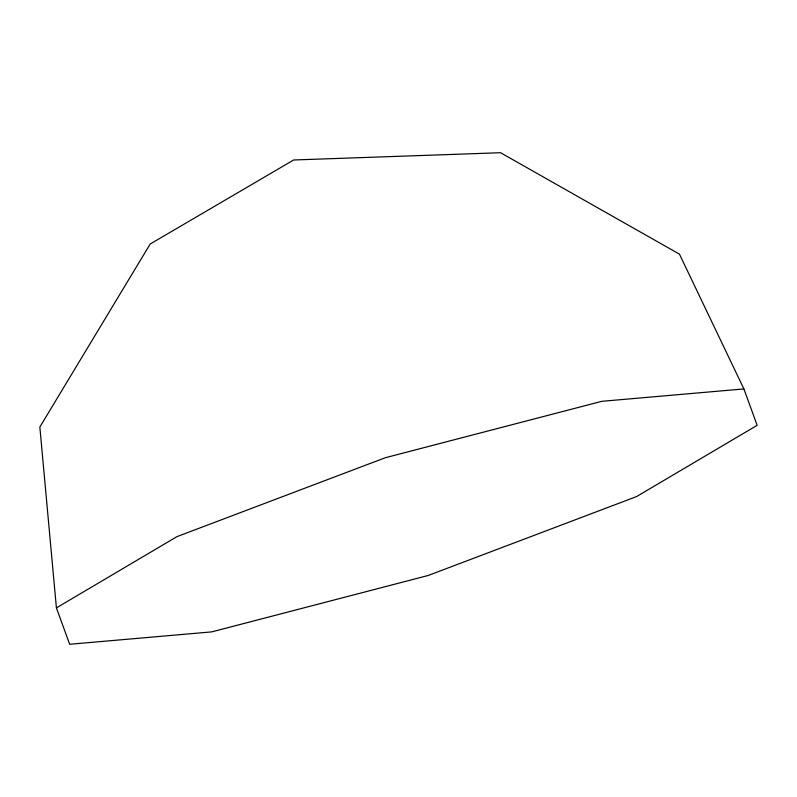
<?xml version="1.0" encoding="UTF-8"?>
<svg xmlns="http://www.w3.org/2000/svg" width="797" height="797" viewBox="0 0 797 797"><rect width="100%" height="100%" fill="white"/><g stroke="black" fill="none" stroke-linecap="round" stroke-linejoin="round"><path stroke-width="1.2" d="M56.408 607.882L176.974 536.63L385.32 457.727L601.865 401.309L743.89 388.926L757.15 425.319L636.584 496.571L428.228 575.474L211.693 631.891L69.668 644.275L56.408 607.882L39.85 427.033L150.195 244.012L293.655 159.988L500.566 152.725L679.462 254.163L743.89 388.926"/></g></svg>
